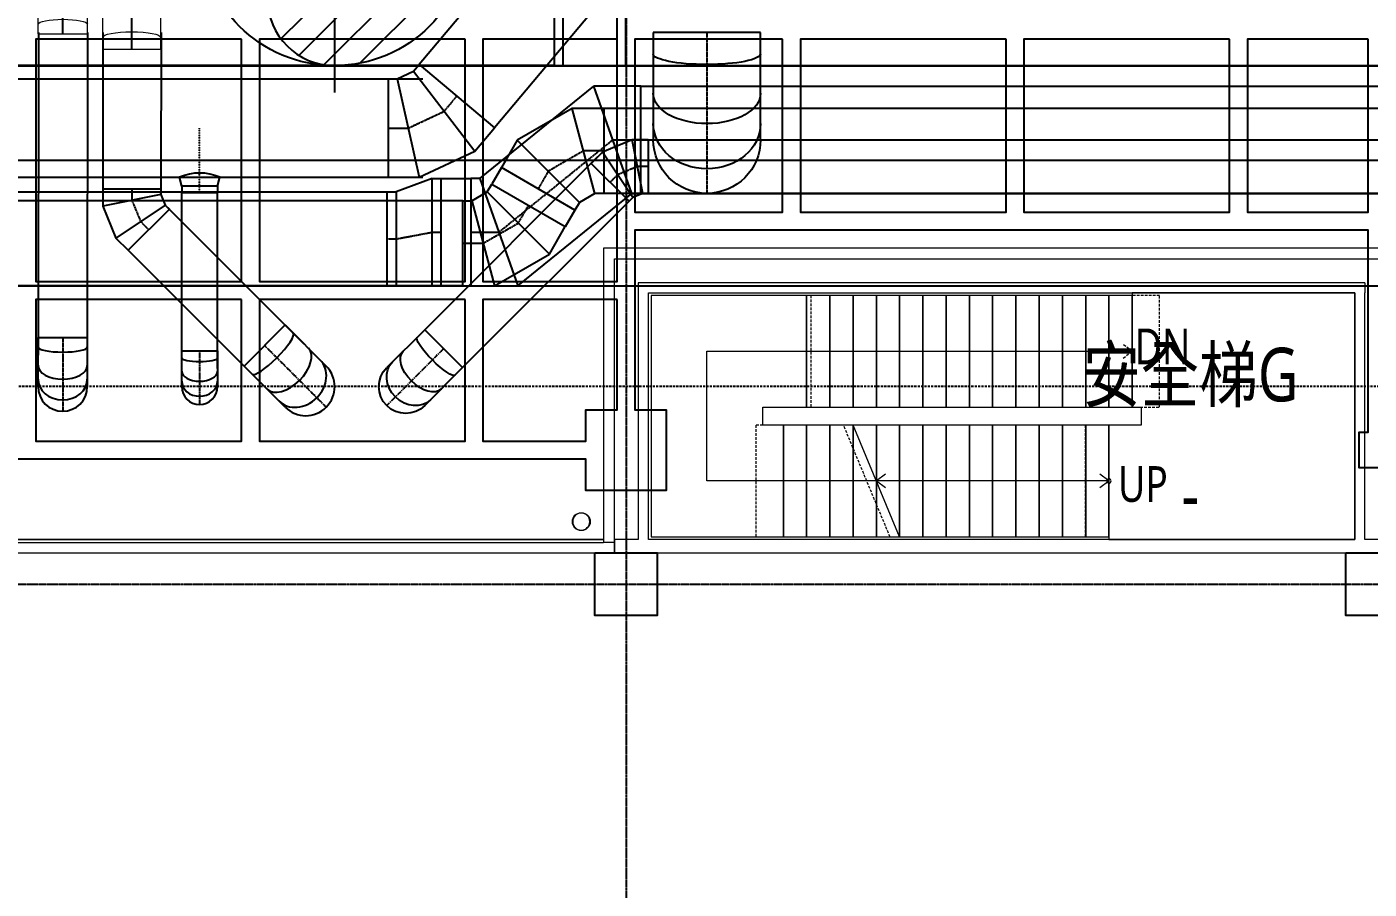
# Model space of a CAD drawing. Extents: x -3450 to 27857, y -1288 to 11880.
# Drawn here: x 6170 to 7671, y 8659 to 9623 of the extents above; entities that cross this region are included whole.
import ezdxf

# ---------------------------------------------------------------- set-up
doc = ezdxf.new("R2010")
doc.units = 0
for name, pattern in [('188K-SM-03-F20-MECH-EQ-Y2257103$0$CENTER', [2, 1.25, -0.25, 0.25, -0.25]), ('188K-SM-03-F20-MECH-EQ-Y2257103$0$CENTER2', [1.125, 0.75, -0.125, 0.125, -0.125]), ('188K-SM-03-F20-MECH-EQ-Y2257103$0$HIDDEN', [0.375, 0.25, -0.125]), ('X-S-FAB-L20$0$COL-CEN-LIN', [3.25, 2.5, -0.25, 0.25, -0.25]), ('X-S-FAB-L20$0$JJP_虛線(退縮線、投影線、地下室範圍、非屬本工程、圖面分區)', [0.45, 0.3, -0.15]), ('X-S-FAB-L20$0$虛線', [0.004233, 0.002117, -0.002117])]:
    doc.linetypes.add(name, pattern=pattern)
for name, color, linetype in [('188K-SM-03-F20-MECH-EQ-Y2257103$0$0-Block Center-Line', 1, '188K-SM-03-F20-MECH-EQ-Y2257103$0$CENTER'), ('188K-SM-03-F20-MECH-EQ-Y2257103$0$0-CF-AAS-AEX', 1, 'Continuous'), ('188K-SM-03-F20-MECH-EQ-Y2257103$0$0-CF-AAS-CVD', 140, 'Continuous'), ('188K-SM-03-F20-MECH-EQ-Y2257103$0$0-CF-AAS-GEX', 5, 'Continuous'), ('188K-SM-03-F20-MECH-EQ-Y2257103$0$0-CF-AAS-SEX', 3, 'Continuous'), ('188K-SM-03-F20-MECH-EQ-Y2257103$0$0-CF-AAS-VEX', 6, 'Continuous'), ('188K-SM-03-F20-MECH-EQ-Y2257103$0$Block Center-Line', 1, '188K-SM-03-F20-MECH-EQ-Y2257103$0$CENTER2'), ('X-S-FAB-L20$0$1_l20平面圖_1_A-OBJE-MEP', 8, 'Continuous'), ('X-S-FAB-L20$0$1_l20平面圖_1_A-STRS', 8, 'Continuous'), ('X-S-FAB-L20$0$1_l20平面圖_1_A-TEXT', 8, 'Continuous'), ('X-S-FAB-L20$0$1_l20平面圖_1_A-WALL-EX', 8, 'Continuous'), ('X-S-FAB-L20$0$1_l20平面圖_1_A-WALL-IN', 8, 'Continuous'), ('X-S-FAB-L20$0$1_l20平面圖_1_A-ZONE', 8, 'Continuous'), ('X-S-FAB-L20$0$1_l20平面圖_1_S-SLAB-SHOW', 8, 'Continuous'), ('X-S-FAB-L20$0$BLOCK', 8, 'Continuous'), ('X-S-FAB-L20$0$CCL', 8, 'X-S-FAB-L20$0$COL-CEN-LIN'), ('X-S-FAB-L20$0$COL-S', 8, 'Continuous'), ('X-S-FAB-L20$0$Steel Frame-188K', 8, 'Continuous')]:
    doc.layers.add(name, color=color, linetype=linetype)
doc.styles.add('188K-SM-03-F20-MECH-EQ-Y2257103$0$dim-txt', font='simplex.shx', dxfattribs={"width": 0.8})
doc.styles.add('X-S-FAB-L20$0$Standard', font='', dxfattribs={"width": 0.8})
doc.styles.get('X-S-FAB-L20$0$Standard').set_extended_font_data('Microsoft JhengHei')
doc.dimstyles.new('188K-SM-03-F20-MECH-EQ-Y2257103$0$80-DIM(mm)', dxfattribs={"dimscale": 80, "dimtxt": 0.25, "dimasz": 0.12, "dimexe": 0.01, "dimexo": 0.01, "dimgap": 0.05, "dimtad": 1, "dimdec": 0, "dimlfac": 10, "dimzin": 0, "dimdsep": 46, "dimtxsty": '188K-SM-03-F20-MECH-EQ-Y2257103$0$dim-txt', "dimcen": 2, "dimclrd": 220, "dimclre": 220, "dimclrt": 7, "dimadec": 0, "dimazin": 0, "dimtfac": 1, "dimtdec": 0, "dimtix": 1, "dimtmove": 2, "dimatfit": 3, "dimldrblk": '188K-SM-03-F20-MECH-EQ-Y2257103$0$_DOT', "dimfxl": 1.6, "dimtvp": 1, "dimtolj": 1, "dimtzin": 0, "dimarcsym": 0})

# ---------------------------------------------------------------- blocks, each defined once
blk = doc.blocks.new('X-S-FAB-L20$0$FAB2-L05')
at = {"layer": 'X-S-FAB-L20$0$CCL'}
for p, q in [((-19320, 11005), (-19320, 0)), ((-26880, 9720), (1210, 9720))]:
    blk.add_line(p, q, dxfattribs=at)
at = {"layer": 'X-S-FAB-L20$0$COL-S'}
for points in [[(-19355, 9755), (-19285, 9755), (-19285, 9685), (-19355, 9685)], [(-18515, 9755), (-18445, 9755), (-18445, 9685), (-18515, 9685)]]:
    blk.add_lwpolyline(points, close=True, dxfattribs=at)
blk = doc.blocks.new('X-S-FAB-L20$0$鋼棚_AAS')
at = {"layer": 'X-S-FAB-L20$0$Steel Frame-188K'}
blk.add_lwpolyline([(6745, 101.9), (5945, 106.8), (5945, 101.9), (5905, 101.9), (5105, 111.9), (5105, 101.9), (5065, 101.9), (5065, 141.9), (5075, 141.9), (5075, 368), (4255, 368), (4255, 166.9), (4290, 166.9), (4290, 76.9), (4200, 76.9), (4200, 111.9), (3450, 111.9)], dxfattribs=at)
for points in [[(3815, 581.5), (3585, 581.5), (3585, 310.3), (3815, 310.3)], [(4065, 581.5), (3835, 581.5), (3835, 310.3), (4065, 310.3)], [(4235, 581.5), (4085, 581.5), (4085, 310.3), (4235, 310.3)], [(4420, 581.5), (4255, 581.5), (4255, 388), (4420, 388)], [(4670, 581.5), (4440, 581.5), (4440, 388), (4670, 388)], [(4920, 581.5), (4690, 581.5), (4690, 388), (4920, 388)], [(5075, 581.5), (4940, 581.5), (4940, 388), (5075, 388)], [(3815, 290.3), (3585, 290.3), (3585, 131.9), (3815, 131.9)], [(4065, 290.3), (3835, 290.3), (3835, 131.9), (4065, 131.9)], [(4235, 290.3), (4085, 290.3), (4085, 131.9), (4200, 131.9), (4200, 166.9), (4235, 166.9)]]:
    blk.add_lwpolyline(points, close=True, dxfattribs=at)
blk = doc.blocks.new('X-S-FAB-L20')
at = {"layer": 'X-S-FAB-L20$0$1_l20平面圖_1_A-OBJE-MEP', "color": 8, "lineweight": 0, "ltscale": 10, "flags": 128}
blk.add_lwpolyline([(6799.5, 9070, 1), (6780.5, 9070, 1)], format="xyb", close=True, dxfattribs=at)
at = {"layer": 'X-S-FAB-L20$0$1_l20平面圖_1_A-OBJE-MEP', "color": 8, "lineweight": 0, "ltscale": 10}
blk.add_circle((6790, 9070), 10, dxfattribs=at)
at = {"layer": 'X-S-FAB-L20$0$1_l20平面圖_1_A-STRS', "color": 12, "lineweight": 0, "ltscale": 10}
for p, q in [((7042, 9323), (6868, 9323)), ((6868, 9323), (6868, 9053)), ((7042, 9323), (6868, 9323)), ((6868, 9323), (6868, 9053)), ((7406, 9323), (7042, 9323)), ((7042, 9323), (7042, 9198)), ((7042, 9323), (7042, 9198)), ((7042, 9198), (7042, 9323)), ((7068, 9323), (7042, 9323)), ((7042, 9323), (7042, 9198)), ((7068, 9323), (7068, 9198)), ((7068, 9198), (7068, 9323)), ((7068, 9323), (7068, 9198)), ((7094, 9323), (7068, 9323)), ((7094, 9323), (7094, 9198)), ((7094, 9198), (7094, 9323)), ((7094, 9323), (7094, 9198)), ((7120, 9323), (7094, 9323)), ((7120, 9323), (7120, 9198)), ((7120, 9198), (7120, 9323)), ((7120, 9323), (7120, 9198)), ((7146, 9323), (7120, 9323)), ((7146, 9323), (7146, 9198)), ((7146, 9198), (7146, 9323)), ((7146, 9323), (7146, 9198)), ((7172, 9323), (7146, 9323)), ((7172, 9323), (7172, 9198)), ((7172, 9198), (7172, 9323)), ((7172, 9323), (7172, 9198)), ((7198, 9323), (7172, 9323)), ((7198, 9323), (7198, 9198)), ((7198, 9198), (7198, 9323)), ((7198, 9323), (7198, 9198)), ((7224, 9323), (7198, 9323)), ((7224, 9323), (7224, 9198)), ((7224, 9198), (7224, 9323)), ((7224, 9323), (7224, 9198)), ((7250, 9323), (7224, 9323)), ((7250, 9323), (7250, 9198)), ((7250, 9198), (7250, 9323)), ((7250, 9323), (7250, 9198)), ((7276, 9323), (7250, 9323)), ((7276, 9323), (7276, 9198)), ((7276, 9198), (7276, 9323)), ((7276, 9323), (7276, 9198)), ((7302, 9323), (7276, 9323)), ((7302, 9323), (7302, 9198)), ((7302, 9198), (7302, 9323)), ((7302, 9323), (7302, 9198)), ((7328, 9323), (7302, 9323)), ((7328, 9323), (7328, 9198)), ((7328, 9198), (7328, 9323)), ((7328, 9323), (7328, 9198)), ((7354, 9323), (7328, 9323)), ((7354, 9323), (7354, 9198)), ((7354, 9198), (7354, 9323)), ((7354, 9323), (7354, 9198)), ((7380, 9323), (7354, 9323)), ((7380, 9323), (7380, 9198)), ((7380, 9198), (7380, 9323)), ((7380, 9323), (7380, 9198)), ((7406, 9323), (7380, 9323)), ((7406, 9323), (7406, 9198)), ((7406, 9198), (7406, 9323)), ((6993, 9178), (6993, 9198)), ((6993, 9198), (7042, 9198)), ((6993, 9198), (7042, 9198)), ((6993, 9178), (6993, 9198)), ((7042, 9198), (7406, 9198)), ((7042, 9198), (7068, 9198)), ((7068, 9198), (7094, 9198)), ((7094, 9198), (7120, 9198)), ((7120, 9198), (7146, 9198)), ((7146, 9198), (7172, 9198)), ((7172, 9198), (7198, 9198)), ((7198, 9198), (7224, 9198)), ((7224, 9198), (7250, 9198)), ((7250, 9198), (7276, 9198)), ((7276, 9198), (7302, 9198)), ((7302, 9198), (7328, 9198)), ((7328, 9198), (7354, 9198)), ((7354, 9198), (7380, 9198)), ((7380, 9198), (7406, 9198)), ((7016, 9178), (6993, 9178)), ((7016, 9178), (6993, 9178)), ((7380, 9178), (7016, 9178)), ((7016, 9053), (7016, 9178)), ((7016, 9053), (7016, 9178)), ((7016, 9053), (7016, 9178)), ((7042, 9178), (7016, 9178)), ((7016, 9178), (7016, 9053)), ((7016, 9053), (7016, 9178)), ((7042, 9053), (7042, 9178)), ((7068, 9178), (7042, 9178)), ((7042, 9178), (7042, 9053)), ((7042, 9053), (7042, 9178)), ((7068, 9053), (7068, 9178)), ((7094, 9178), (7068, 9178)), ((7068, 9178), (7068, 9053)), ((7068, 9053), (7068, 9178)), ((7094, 9053), (7094, 9178)), ((7120, 9178), (7094, 9178)), ((7094, 9178), (7094, 9053)), ((7094, 9053), (7094, 9178)), ((7380, 9178), (7094, 9178)), ((7120, 9178), (7094, 9178)), ((7146, 9053), (7094, 9178)), ((7120, 9053), (7120, 9178)), ((7146, 9178), (7120, 9178)), ((7120, 9178), (7120, 9053)), ((7120, 9053), (7120, 9178)), ((7120, 9115.5), (7120, 9178)), ((7146, 9178), (7120, 9178)), ((7120, 9178), (7120, 9115.5)), ((7120, 9115.5), (7120, 9178)), ((7146, 9053), (7146, 9178)), ((7172, 9178), (7146, 9178)), ((7146, 9178), (7146, 9053)), ((7146, 9053), (7146, 9178)), ((7146, 9053), (7146, 9178)), ((7172, 9178), (7146, 9178)), ((7146, 9178), (7146, 9053)), ((7146, 9053), (7146, 9178)), ((7172, 9053), (7172, 9178)), ((7198, 9178), (7172, 9178)), ((7172, 9178), (7172, 9053)), ((7172, 9053), (7172, 9178)), ((7172, 9053), (7172, 9178)), ((7198, 9178), (7172, 9178)), ((7172, 9178), (7172, 9053)), ((7172, 9053), (7172, 9178)), ((7198, 9053), (7198, 9178)), ((7224, 9178), (7198, 9178)), ((7198, 9178), (7198, 9053)), ((7198, 9053), (7198, 9178)), ((7198, 9053), (7198, 9178)), ((7224, 9178), (7198, 9178)), ((7198, 9178), (7198, 9053)), ((7198, 9053), (7198, 9178)), ((7224, 9053), (7224, 9178)), ((7250, 9178), (7224, 9178)), ((7224, 9178), (7224, 9053)), ((7224, 9053), (7224, 9178)), ((7224, 9053), (7224, 9178)), ((7250, 9178), (7224, 9178)), ((7224, 9178), (7224, 9053)), ((7224, 9053), (7224, 9178)), ((7250, 9053), (7250, 9178)), ((7276, 9178), (7250, 9178)), ((7250, 9178), (7250, 9053)), ((7250, 9053), (7250, 9178)), ((7250, 9053), (7250, 9178)), ((7276, 9178), (7250, 9178)), ((7250, 9178), (7250, 9053)), ((7250, 9053), (7250, 9178)), ((7276, 9053), (7276, 9178)), ((7302, 9178), (7276, 9178)), ((7276, 9178), (7276, 9053)), ((7276, 9053), (7276, 9178)), ((7276, 9053), (7276, 9178)), ((7302, 9178), (7276, 9178)), ((7276, 9178), (7276, 9053)), ((7276, 9053), (7276, 9178)), ((7302, 9053), (7302, 9178)), ((7328, 9178), (7302, 9178)), ((7302, 9178), (7302, 9053)), ((7302, 9053), (7302, 9178)), ((7302, 9053), (7302, 9178)), ((7328, 9178), (7302, 9178)), ((7302, 9178), (7302, 9053)), ((7302, 9053), (7302, 9178)), ((7328, 9053), (7328, 9178)), ((7354, 9178), (7328, 9178)), ((7328, 9178), (7328, 9053)), ((7328, 9053), (7328, 9178)), ((7328, 9053), (7328, 9178)), ((7354, 9178), (7328, 9178)), ((7328, 9178), (7328, 9053)), ((7328, 9053), (7328, 9178)), ((7354, 9053), (7354, 9178)), ((7380, 9178), (7354, 9178)), ((7354, 9178), (7354, 9053)), ((7354, 9053), (7354, 9178)), ((7354, 9053), (7354, 9178)), ((7380, 9178), (7354, 9178)), ((7354, 9178), (7354, 9053)), ((7354, 9053), (7354, 9178)), ((7380, 9053), (7380, 9178)), ((7380, 9053), (7380, 9178)), ((7380, 9053), (7380, 9178)), ((7380, 9053), (7380, 9178)), ((6868, 9053), (6985.3, 9053)), ((6868, 9053), (7016, 9053)), ((6985.3, 9053), (7016, 9053)), ((7016, 9053), (7380, 9053)), ((7016, 9053), (7042, 9053)), ((7042, 9053), (7068, 9053)), ((7068, 9053), (7094, 9053)), ((7094, 9053), (7120, 9053)), ((7120, 9053), (7146, 9053)), ((7146, 9053), (7172, 9053)), ((7146, 9053), (7380, 9053)), ((7146, 9053), (7172, 9053)), ((7172, 9053), (7198, 9053)), ((7172, 9053), (7198, 9053)), ((7198, 9053), (7224, 9053)), ((7198, 9053), (7224, 9053)), ((7224, 9053), (7250, 9053)), ((7224, 9053), (7250, 9053)), ((7250, 9053), (7276, 9053)), ((7250, 9053), (7276, 9053)), ((7276, 9053), (7302, 9053)), ((7276, 9053), (7302, 9053)), ((7302, 9053), (7328, 9053)), ((7302, 9053), (7328, 9053)), ((7328, 9053), (7354, 9053)), ((7328, 9053), (7354, 9053)), ((7354, 9053), (7380, 9053)), ((7354, 9053), (7380, 9053))]:
    blk.add_line(p, q, dxfattribs=at)
at = {"layer": 'X-S-FAB-L20$0$1_l20平面圖_1_A-STRS', "color": 12, "linetype": 'X-S-FAB-L20$0$虛線', "lineweight": 0, "ltscale": 10}
for p, q in [((7042, 9323), (6868, 9323)), ((6868, 9323), (6868, 9053)), ((7406, 9323), (7042, 9323)), ((6993, 9178), (6993, 9198)), ((6993, 9198), (7042, 9198)), ((7042, 9198), (7406, 9198)), ((7016, 9178), (6993, 9178)), ((7083.2, 9178), (7016, 9178)), ((6868, 9053), (6985.3, 9053)), ((6985.3, 9053), (7016, 9053)), ((7016, 9053), (7135.2, 9053))]:
    blk.add_line(p, q, dxfattribs=at)
at = {"layer": 'X-S-FAB-L20$0$1_l20平面圖_1_A-STRS', "color": 12, "linetype": 'X-S-FAB-L20$0$JJP_虛線(退縮線、投影線、地下室範圍、非屬本工程、圖面分區)', "lineweight": 0, "ltscale": 10}
for p, q in [((7042, 9323), (6868, 9323)), ((6868, 9323), (6868, 9053)), ((7042, 9323), (7042, 9198)), ((7042, 9323), (7042, 9198)), ((7042, 9198), (7042, 9323)), ((7068, 9323), (7042, 9323)), ((7042, 9323), (7042, 9198)), ((7046.7, 9323), (7046.7, 9198)), ((7046.7, 9323), (7046.7, 9198)), ((7068, 9323), (7068, 9198)), ((7068, 9198), (7068, 9323)), ((7068, 9323), (7068, 9198)), ((7094, 9323), (7068, 9323)), ((7094, 9323), (7094, 9198)), ((7094, 9198), (7094, 9323)), ((7094, 9323), (7094, 9198)), ((7120, 9323), (7094, 9323)), ((7120, 9323), (7120, 9198)), ((7120, 9198), (7120, 9323)), ((7120, 9323), (7120, 9198)), ((7146, 9323), (7120, 9323)), ((7146, 9323), (7146, 9198)), ((7146, 9198), (7146, 9323)), ((7146, 9323), (7146, 9198)), ((7172, 9323), (7146, 9323)), ((7172, 9323), (7172, 9198)), ((7172, 9198), (7172, 9323)), ((7172, 9323), (7172, 9198)), ((7198, 9323), (7172, 9323)), ((7198, 9323), (7198, 9198)), ((7198, 9198), (7198, 9323)), ((7198, 9323), (7198, 9198)), ((7224, 9323), (7198, 9323)), ((7224, 9323), (7224, 9198)), ((7224, 9198), (7224, 9323)), ((7224, 9323), (7224, 9198)), ((7250, 9323), (7224, 9323)), ((7250, 9323), (7250, 9198)), ((7250, 9198), (7250, 9323)), ((7250, 9323), (7250, 9198)), ((7276, 9323), (7250, 9323)), ((7276, 9323), (7276, 9198)), ((7276, 9198), (7276, 9323)), ((7276, 9323), (7276, 9198)), ((7302, 9323), (7276, 9323)), ((7302, 9323), (7302, 9198)), ((7302, 9198), (7302, 9323)), ((7302, 9323), (7302, 9198)), ((7328, 9323), (7302, 9323)), ((7328, 9323), (7328, 9198)), ((7328, 9198), (7328, 9323)), ((7328, 9323), (7328, 9198)), ((7354, 9323), (7328, 9323)), ((7354, 9323), (7354, 9198)), ((7354, 9198), (7354, 9323)), ((7354, 9323), (7354, 9198)), ((7380, 9323), (7354, 9323)), ((7380, 9323), (7380, 9198)), ((7380, 9198), (7380, 9323)), ((7380, 9323), (7380, 9198)), ((7406, 9323), (7380, 9323)), ((7436.7, 9323), (7406, 9323)), ((7436.7, 9323), (7406, 9323)), ((7406, 9323), (7406, 9198)), ((7406, 9198), (7406, 9323)), ((7436.7, 9198), (7436.7, 9323)), ((7436.7, 9198), (7436.7, 9323)), ((7406, 9260.5), (7396, 9268)), ((6930.5, 9115.5), (6930.5, 9260.5)), ((6930.5, 9260.5), (7042, 9260.5)), ((7042, 9260.5), (7380, 9260.5)), ((7380, 9260.5), (7406, 9260.5)), ((7396, 9253), (7406, 9260.5)), ((6993, 9198), (7042, 9198)), ((6993, 9178), (6993, 9198)), ((7042, 9198), (7068, 9198)), ((7068, 9198), (7094, 9198)), ((7094, 9198), (7120, 9198)), ((7120, 9198), (7146, 9198)), ((7146, 9198), (7172, 9198)), ((7172, 9198), (7198, 9198)), ((7198, 9198), (7224, 9198)), ((7224, 9198), (7250, 9198)), ((7250, 9198), (7276, 9198)), ((7276, 9198), (7302, 9198)), ((7302, 9198), (7328, 9198)), ((7328, 9198), (7354, 9198)), ((7354, 9198), (7380, 9198)), ((7380, 9198), (7406, 9198)), ((7406, 9198), (7436.7, 9198)), ((7406, 9198), (7436.7, 9198)), ((6993, 9178), (6985.3, 9178)), ((6985.3, 9178), (6985.3, 9053)), ((6993, 9178), (6985.3, 9178)), ((6985.3, 9178), (6985.3, 9053)), ((7016, 9178), (6993, 9178)), ((7016, 9053), (7016, 9178)), ((7016, 9053), (7016, 9178)), ((7016, 9053), (7016, 9178)), ((7042, 9178), (7016, 9178)), ((7016, 9178), (7016, 9053)), ((7016, 9053), (7016, 9178)), ((7042, 9053), (7042, 9178)), ((7068, 9178), (7042, 9178)), ((7042, 9178), (7042, 9053)), ((7042, 9053), (7042, 9178)), ((7068, 9053), (7068, 9178)), ((7083.2, 9178), (7068, 9178)), ((7068, 9178), (7068, 9053)), ((7068, 9053), (7068, 9178)), ((7135.2, 9053), (7083.2, 9178)), ((7353.6, 9178), (7353.6, 9053)), ((7353.6, 9178), (7353.6, 9053)), ((7094, 9053), (7094, 9152)), ((7094, 9152), (7094, 9053)), ((7094, 9053), (7094, 9152)), ((7016, 9115.5), (6930.5, 9115.5)), ((7109.2, 9115.5), (7016, 9115.5)), ((7120, 9053), (7120, 9089.5)), ((7120, 9089.5), (7120, 9053)), ((7120, 9053), (7120, 9089.5)), ((6868, 9053), (7016, 9053)), ((7016, 9053), (7042, 9053)), ((7042, 9053), (7068, 9053)), ((7068, 9053), (7094, 9053)), ((7094, 9053), (7120, 9053)), ((7120, 9053), (7135.2, 9053))]:
    blk.add_line(p, q, dxfattribs=at)
at = {"layer": 'X-S-FAB-L20$0$1_l20平面圖_1_A-STRS', "color": 8, "lineweight": 0, "ltscale": 10}
for p, q in [((6930.5, 9115.5), (6930.5, 9260.5)), ((6930.5, 9260.5), (7042, 9260.5)), ((7042, 9260.5), (7380, 9260.5)), ((7380, 9260.5), (7406, 9260.5)), ((7016, 9115.5), (6930.5, 9115.5)), ((7354, 9115.5), (7016, 9115.5)), ((7130, 9123), (7120, 9115.5)), ((7354, 9115.5), (7120, 9115.5)), ((7120, 9115.5), (7130, 9108)), ((7380, 9115.5), (7354, 9115.5)), ((7380, 9115.5), (7354, 9115.5)), ((7380, 9115.5), (7370, 9123)), ((7370, 9108), (7380, 9115.5))]:
    blk.add_line(p, q, dxfattribs=at)
at = {"layer": 'X-S-FAB-L20$0$1_l20平面圖_1_A-STRS', "color": 8, "lineweight": 0, "ltscale": 10, "flags": 128}
for points in [[(7406, 9263, 1), (7406, 9258, 1)], [(7380, 9118, 1), (7380, 9113, 1)]]:
    blk.add_lwpolyline(points, format="xyb", close=True, dxfattribs=at)
at = {"layer": 'X-S-FAB-L20$0$1_l20平面圖_1_A-WALL-EX', "color": 6, "lineweight": 0, "ltscale": 10}
for p, q in [((1800, 9046.5), (6815, 9046.5)), ((6827, 9046.5), (6815, 9046.5)), ((6827, 9046.5), (6815, 9046.5)), ((6827, 9035), (6827, 9046.5))]:
    blk.add_line(p, q, dxfattribs=at)
at = {"layer": 'X-S-FAB-L20$0$1_l20平面圖_1_A-WALL-EX', "color": 4, "lineweight": 0, "ltscale": 10}
blk.add_line((6815, 9035), (6827, 9035), dxfattribs=at)
blk.add_line((6815, 9035), (6827, 9035), dxfattribs=at)
at = {"layer": 'X-S-FAB-L20$0$1_l20平面圖_1_A-WALL-EX', "color": 6, "lineweight": 0, "ltscale": 10, "flags": 128}
for points in [[(6815, 9376), (6815, 9364)], [(7705, 9376), (6815, 9376)], [(6815, 9364), (6815, 9046.5)], [(6827, 9364), (7693, 9364)], [(6827, 9035), (6827, 9364)], [(6815, 9050), (1800, 9050)], [(6815, 9050), (6815, 9046.5)], [(6815, 9035), (6827, 9035)]]:
    blk.add_lwpolyline(points, dxfattribs=at)
at = {"layer": 'X-S-FAB-L20$0$1_l20平面圖_1_A-WALL-EX', "color": 12, "lineweight": 0, "ltscale": 10, "flags": 128}
blk.add_lwpolyline([(1800, 9050), (6815, 9050)], dxfattribs=at)
blk.add_lwpolyline([(1800, 9050), (6815, 9050)], dxfattribs=at)
at = {"layer": 'X-S-FAB-L20$0$1_l20平面圖_1_A-WALL-EX', "color": 4, "lineweight": 0, "ltscale": 10, "flags": 128}
blk.add_lwpolyline([(1796.5, 9035), (6815, 9035)], dxfattribs=at)
at = {"layer": 'X-S-FAB-L20$0$1_l20平面圖_1_A-WALL-IN', "color": 3, "lineweight": 0, "ltscale": 10, "flags": 128}
for points in [[(6853.7, 9337.2), (6853.7, 9325.9)], [(7666.3, 9337.2), (6853.7, 9337.2)], [(7666.3, 9337.2), (7666.3, 9325.9)], [(6853.7, 9325.9), (6853.7, 9050)], [(6865, 9325.9), (7655, 9325.9)], [(6865, 9050), (6865, 9325.9)], [(7655, 9325.9), (7655, 9050)], [(7666.3, 9050), (7666.3, 9325.9)], [(6853.7, 9050), (6827, 9050)], [(6827, 9050), (6827, 9035)], [(7655, 9050), (6865, 9050)], [(7693, 9050), (7666.3, 9050)], [(6875, 9035), (7645, 9035)]]:
    blk.add_lwpolyline(points, dxfattribs=at)
at = {"layer": 'X-S-FAB-L20$0$1_l20平面圖_1_S-SLAB-SHOW', "color": 15, "lineweight": 0, "ltscale": 10, "flags": 128}
blk.add_lwpolyline([(7655, 9050), (7655, 9326), (7406, 9326), (7406, 9198), (7416, 9198), (7416, 9178), (7380, 9178), (7380, 9050)], close=True, dxfattribs=at)
at = {"layer": 'X-S-FAB-L20$0$BLOCK'}
blk.add_blockref('X-S-FAB-L20$0$FAB2-L05', (26160, -720), dxfattribs=at)
at = {"layer": 'X-S-FAB-L20$0$Steel Frame-188K'}
blk.add_blockref('X-S-FAB-L20$0$鋼棚_AAS', (2595, 9028.1), dxfattribs=at)
at = {"layer": 'X-S-FAB-L20$0$1_l20平面圖_1_A-TEXT', "color": 6, "linetype": 'Continuous', "lineweight": 0, "char_height": 40, "attachment_point": 4, "style": 'X-S-FAB-L20$0$Standard'}
for s, insert in [('\\A1;{\\pql;\\fMicrosoft JhengHei|b0|i0|c136|p34;DN}', (7409, 9266)), ('\\A1;{\\pql;\\fMicrosoft JhengHei|b0|i0|c136|p34;UP}', (7390.2, 9111.8))]:
    blk.add_mtext(s, dxfattribs=dict(at, insert=insert))
at = {"layer": 'X-S-FAB-L20$0$1_l20平面圖_1_A-ZONE', "color": 59, "linetype": 'Continuous', "lineweight": 0, "char_height": 60, "attachment_point": 2, "style": 'X-S-FAB-L20$0$Standard'}
for s, insert in [('\\A1;{\\pqc;\\pt0;\\fMicrosoft JhengHei|b0|i0|c136|p34;安全梯G}', (7471, 9264.5)), ('\\A1;{\\pqc;\\pt0;\\fMicrosoft JhengHei|b0|i0|c136|p34;-}', (7471, 9130.3))]:
    blk.add_mtext(s, dxfattribs=dict(at, insert=insert))
blk = doc.blocks.new('*U650')
for p, q in [((0, -22.5), (0, 22.5)), ((0, 22.5), (45, 22.5)), ((45, -22.5), (0, -22.5))]:
    blk.add_line(p, q)
blk.add_arc((45, 0), 22.5, 270, 90)
for centre, ratio in [((9, 0), 0.198912), ((25.5, 0), 0.566454), ((38.1, 0), 0.847759)]:
    blk.add_ellipse(centre, major_axis=(0, 22.5), ratio=ratio, start_param=3.141593, end_param=6.283185)
at = {"layer": '188K-SM-03-F20-MECH-EQ-Y2257103$0$0-Block Center-Line'}
blk.add_line((0, 0), (67.5, 0), dxfattribs=at)
blk = doc.blocks.new('*U634')
for p, q in [((105, 27.5), (160, 27.5)), ((160, 27.5), (160, -27.5)), ((160, -27.5), (105, -27.5))]:
    blk.add_line(p, q)
blk.add_arc((105, 0), 27.5, 90.0267, 270.0267)
for centre, ratio in [((113.4, 0), 0.847759), ((128.8, 0), 0.566454), ((149.1, 0), 0.198912)]:
    blk.add_ellipse(centre, major_axis=(0, -27.5), ratio=ratio, start_param=3.141593, end_param=6.283185)
at = {"layer": '188K-SM-03-F20-MECH-EQ-Y2257103$0$0-Block Center-Line'}
blk.add_line((160, 0), (77.5, 0), dxfattribs=at)
blk = doc.blocks.new('*U687')
for p, q in [((95, 32.5), (160, 32.5)), ((160, 32.5), (160, -32.5)), ((160, -32.5), (95, -32.5))]:
    blk.add_line(p, q)
blk.add_arc((95, 0), 32.5, 90.0267, 270.0267)
for centre, ratio in [((104.9, 0), 0.847759), ((123.2, 0), 0.566454), ((147.1, 0), 0.198912)]:
    blk.add_ellipse(centre, major_axis=(0, -32.5), ratio=ratio, start_param=3.141593, end_param=6.283185)
at = {"layer": '188K-SM-03-F20-MECH-EQ-Y2257103$0$0-Block Center-Line'}
blk.add_line((160, 0), (62.5, 0), dxfattribs=at)
blk = doc.blocks.new('*U731')
for p, q in [((100, 30), (160, 30)), ((160, 30), (160, -30)), ((160, -30), (100, -30))]:
    blk.add_line(p, q)
blk.add_arc((100, 0), 30, 90.0267, 270.0267)
for centre, ratio in [((126, 0), 0.566454), ((148.1, 0), 0.198912), ((109.1, 0), 0.847759)]:
    blk.add_ellipse(centre, major_axis=(0, -30), ratio=ratio, start_param=3.141593, end_param=6.283185)
at = {"layer": '188K-SM-03-F20-MECH-EQ-Y2257103$0$0-Block Center-Line'}
blk.add_line((160, 0), (70, 0), dxfattribs=at)
blk = doc.blocks.new('*U688')
for p, q in [((-200, 175), (200, 175)), ((-200, 100), (-200, 175)), ((200, 100), (200, 175)), ((-200, 100), (-225, 0)), ((-200, 100), (200, 100)), ((200, 100), (225, 0))]:
    blk.add_line(p, q)
blk.add_arc((0, 502), 550, 245.8066, 294.1934)
at = {"layer": '188K-SM-03-F20-MECH-EQ-Y2257103$0$Block Center-Line'}
blk.add_line((0, 175), (0, -550), dxfattribs=at)
blk = doc.blocks.new('*U682')
h = blk.add_hatch()
h.set_pattern_fill('ANSI31', color=256, scale=8.571, style=0)
h.paths.add_polyline_path([(0, 0, 1), (0, 150, 0.414214), (-150, 0, 0.414214), (0, -150, -1)])
blk.add_circle((0, 0), 150)
for centre, start, end in [((0, 75), 270, 90), ((0, -75), 90, 270)]:
    blk.add_arc(centre, 75, start, end)
at = {"layer": '188K-SM-03-F20-MECH-EQ-Y2257103$0$Block Center-Line'}
for p, q in [((0, -180), (0, 180)), ((180, 0), (-180, 0))]:
    blk.add_line(p, q, dxfattribs=at)
blk = doc.blocks.new('*U676')
for p, q in [((10, 150), (0, 150)), ((0, 150), (0, -150)), ((10, -150), (10, 150)), ((10, 150), (70, 90)), ((80, 90), (70, 90)), ((70, 90), (70, -150)), ((80, -150), (80, 90)), ((0, -150), (80, -150))]:
    blk.add_line(p, q)
at = {"layer": '188K-SM-03-F20-MECH-EQ-Y2257103$0$Block Center-Line'}
blk.add_lwpolyline([(80, -30), (70, -30), (10, 0), (0, 0)], dxfattribs=at)
blk = doc.blocks.new('188K-SM-03-F20-MECH-EQ-Y2257103$0$SEX')
at = {"layer": '188K-SM-03-F20-MECH-EQ-Y2257103$0$0-CF-AAS-SEX'}
for p, q in [((4074.8, 685), (3276.5, 685)), ((4154.8, 625), (9223.7, 625)), ((4074.8, 385), (3276.5, 385)), ((4154.8, 385), (9223.7, 385))]:
    blk.add_line(p, q, dxfattribs=at)
at = {"layer": '188K-SM-03-F20-MECH-EQ-Y2257103$0$0-CF-AAS-SEX', "rotation": 180}
blk.add_blockref('*U682', (3829, 535), dxfattribs=at)
at = {"layer": '188K-SM-03-F20-MECH-EQ-Y2257103$0$0-CF-AAS-SEX'}
blk.add_blockref('*U676', (4074.8, 535), dxfattribs=at)
blk = doc.blocks.new('*U620')
for p, q in [((-25.9, 96.7), (0.4, 118.8)), ((71.1, 34.6), (0.4, 118.8)), ((-55, 34.4), (-25.9, 96.7)), ((63.5, 28.1), (-25.9, 96.7)), ((-55, 0), (-55, 34.4)), ((55, 10), (-55, 34.4)), ((63.5, 28.1), (71.1, 34.6)), ((55, 10), (63.5, 28.1)), ((-55, 0), (55, 0)), ((55, 0), (55, 10))]:
    blk.add_line(p, q)
at = {"layer": '188K-SM-03-F20-MECH-EQ-Y2257103$0$Block Center-Line'}
blk.add_lwpolyline([(0, 0), (0, 22.2), (18.8, 62.4), (35.8, 76.7)], dxfattribs=at)
blk = doc.blocks.new('188K-SM-03-F20-MECH-EQ-Y2257103$0$VEX')
at = {"layer": '188K-SM-03-F20-MECH-EQ-Y2257103$0$0-CF-AAS-VEX'}
for p, q in [((4121.68, 604.83, 0), (4013.78, 476.24, 0)), ((4205.95, 534.12, 0), (4098.05, 405.53, 0)), ((-13.37, 459.84, 0), (4017.71, 460.13, 0)), ((-13.36, 349.84, 0), (4017.72, 350.13, 0))]:
    blk.add_line(p, q, dxfattribs=at)
at = {"layer": '188K-SM-03-F20-MECH-EQ-Y2257103$0$0-CF-AAS-VEX', "xscale": -1, "rotation": 270}
blk.add_blockref('*U620', (3979.23, 405.13, 0), dxfattribs=at)
blk = doc.blocks.new('*U712')
for p, q in [((40, 60), (160, 60)), ((160, 60), (160, -60)), ((160, -60), (40, -60))]:
    blk.add_line(p, q)
blk.add_arc((40, 0), 60, 90.0267, 270.0267)
for centre, ratio in [((58.3, 0), 0.847759), ((92, 0), 0.566454), ((136.1, 0), 0.198912)]:
    blk.add_ellipse(centre, major_axis=(0, -60), ratio=ratio, start_param=3.141593, end_param=6.283185)
at = {"layer": '188K-SM-03-F20-MECH-EQ-Y2257103$0$0-Block Center-Line'}
blk.add_line((160, 0), (-20, 0), dxfattribs=at)
blk = doc.blocks.new('*U713')
for p, q in [((10, 60), (0, 60)), ((0, 60), (0, -60)), ((10, -60), (10, 60)), ((10, 60), (50, 45)), ((60, 45), (50, 45)), ((50, 45), (50, -60)), ((60, -60), (60, 45)), ((0, -60), (60, -60))]:
    blk.add_line(p, q)
at = {"layer": '188K-SM-03-F20-MECH-EQ-Y2257103$0$Block Center-Line'}
blk.add_lwpolyline([(60, -7.5), (50, -7.5), (10, 0), (0, 0)], dxfattribs=at)
blk = doc.blocks.new('*U619')
for p, q in [((-43.4, 190), (-163.4, 190)), ((-163.4, 190), (-163.4, 137.5)), ((-43.4, 180), (-43.4, 190)), ((-43.4, 180), (-163.4, 137.5)), ((-43.4, 180), (60, 52.5)), ((-163.4, 137.5), (-60, 10)), ((-60, 10), (60, 52.5)), ((60, 0), (60, 52.5)), ((-60, 10), (-60, 0)), ((-60, 0), (60, 0))]:
    blk.add_line(p, q)
at = {"layer": '188K-SM-03-F20-MECH-EQ-Y2257103$0$Block Center-Line'}
for p, q in [((-103.4, 190), (-103.4, 158.7)), ((-103.4, 158.7), (0, 31.3)), ((0, 31.3), (0, 0))]:
    blk.add_line(p, q, dxfattribs=at)
blk = doc.blocks.new('188K-SM-03-F20-MECH-EQ-Y2257103$0$AEX')
at = {"layer": '188K-SM-03-F20-MECH-EQ-Y2257103$0$0-CF-AAS-AEX'}
for p, q in [((4171.5, 362.1), (5077.9, 362.1)), ((3948.1, 258.7), (3981.5, 258.7)), ((2.4, 243.7), (3888.1, 243.7)), ((4171.5, 242.1), (5077.9, 242.1)), ((2.4, 138.7), (3888.1, 138.7)), ((3948.1, 138.7), (3981.5, 138.7))]:
    blk.add_line(p, q, dxfattribs=at)
at = {"layer": '188K-SM-03-F20-MECH-EQ-Y2257103$0$0-CF-AAS-AEX', "xscale": -1, "rotation": 270.0267300115055}
blk.add_blockref('*U712', (4245.5, 262.1), dxfattribs=at)
at = {"layer": '188K-SM-03-F20-MECH-EQ-Y2257103$0$0-CF-AAS-AEX', "rotation": 90.00000000000001}
blk.add_blockref('*U619', (4171.5, 302.1), dxfattribs=at)
at = {"layer": '188K-SM-03-F20-MECH-EQ-Y2257103$0$0-CF-AAS-AEX', "xscale": -1}
blk.add_blockref('*U713', (3948.1, 198.7), dxfattribs=at)
blk = doc.blocks.new('*U615')
for p, q in [((-12, 96.9), (18.7, 114.6)), ((66.2, 32.3), (18.7, 114.6)), ((-47.5, 35.5), (-12, 96.9)), ((57.5, 27.3), (-12, 96.9)), ((-47.5, 0), (-47.5, 35.5)), ((47.5, 10), (-47.5, 35.5)), ((57.5, 27.3), (66.2, 32.3)), ((47.5, 10), (57.5, 27.3)), ((-47.5, 0), (47.5, 0)), ((47.5, 0), (47.5, 10))]:
    blk.add_line(p, q)
at = {"layer": '188K-SM-03-F20-MECH-EQ-Y2257103$0$Block Center-Line'}
blk.add_lwpolyline([(0, 0), (0, 22.7), (22.7, 62.1), (42.4, 73.5)], dxfattribs=at)
blk = doc.blocks.new('*U616')
for p, q in [((-12, 96.9), (18.7, 114.6)), ((66.2, 32.3), (18.7, 114.6)), ((-47.5, 35.5), (-12, 96.9)), ((57.5, 27.3), (-12, 96.9)), ((-47.5, 0), (-47.5, 35.5)), ((47.5, 10), (-47.5, 35.5)), ((57.5, 27.3), (66.2, 32.3)), ((47.5, 10), (57.5, 27.3)), ((-47.5, 0), (47.5, 0)), ((47.5, 0), (47.5, 10))]:
    blk.add_line(p, q)
at = {"layer": '188K-SM-03-F20-MECH-EQ-Y2257103$0$Block Center-Line'}
blk.add_lwpolyline([(0, 0), (0, 22.7), (22.7, 62.1), (42.4, 73.5)], dxfattribs=at)
blk = doc.blocks.new('188K-SM-03-F20-MECH-EQ-Y2257103$0$GEX')
at = {"layer": '188K-SM-03-F20-MECH-EQ-Y2257103$0$0-CF-AAS-GEX'}
for p, q in [((5100, 427.1), (4220, 427.1)), ((4105.6, 361), (4094.9, 342.5)), ((5100, 332.1), (4220, 332.1)), ((4062.5, 323.7, 0), (19.4, 323.8, 0)), ((4187.8, 313.3), (4177.1, 294.8)), ((4062.5, 228.7, 0), (19.4, 228.8, 0))]:
    blk.add_line(p, q, dxfattribs=at)
at = {"layer": '188K-SM-03-F20-MECH-EQ-Y2257103$0$0-CF-AAS-GEX', "xscale": -1}
for name, p, rotation in [('*U615', (4220.2, 379.6), 90), ('*U616', (4062.5, 276.3, 0), 270)]:
    blk.add_blockref(name, p, dxfattribs=dict(at, rotation=rotation))
blk = doc.blocks.new('*D1135')
at = {"color": 220, "lineweight": -2, "ltscale": 2, "transparency": 16777216}
for p, q in [((9072.6, 9820), (9044.4, 9820)), ((9045.2, 9810.4), (9045.2, 9589.5)), ((0.7, 9579.9), (9046, 9579.9))]:
    blk.add_line(p, q, dxfattribs=at)
at = {"color": 220, "ltscale": 2, "transparency": 16777216}
for points in [[(9043.6, 9810.4), (9046.8, 9810.4), (9045.2, 9820)], [(9043.6, 9589.5), (9046.8, 9589.5), (9045.2, 9579.9)]]:
    blk.add_solid(points, dxfattribs=at)
at = {"layer": 'DefPoints', "color": 0, "ltscale": 2, "transparency": 16777216}
for p in [(9073.4, 9820), (-0.1, 9579.9), (9045.2, 9579.9)]:
    blk.add_point(p, dxfattribs=at)
at = {"color": 7, "ltscale": 2, "transparency": 16777216, "insert": (9031.2, 9700), "char_height": 20, "attachment_point": 5, "rotation": 90, "style": '188K-SM-03-F20-MECH-EQ-Y2257103$0$dim-txt'}
blk.add_mtext('\\A1;2401', dxfattribs=at)
blk = doc.blocks.new('188K-SM-03-F20-MECH-EQ-Y2257103$0$_DOT')
at = {"color": 0, "linetype": 'ByBlock'}
blk.add_line((-0.5, 0), (-1, 0), dxfattribs=at)
at = {"color": 0, "linetype": 'ByBlock', "const_width": 0.5}
blk.add_lwpolyline([(-0.25, 0, 1), (0.25, 0, 1)], format="xyb", close=True, dxfattribs=at)
blk = doc.blocks.new('*D1138')
at = {"color": 220, "lineweight": -2, "ltscale": 2, "transparency": 16777216}
for p, q in [((9187, 9473.8), (13.2, 9473.8)), ((14, 9464.2), (14, 9343.3)), ((0.7, 9333.7), (14.8, 9333.7))]:
    blk.add_line(p, q, dxfattribs=at)
at = {"color": 220, "ltscale": 2, "transparency": 16777216}
for points in [[(12.4, 9464.2), (15.6, 9464.2), (14, 9473.8)], [(12.4, 9343.3), (15.6, 9343.3), (14, 9333.7)]]:
    blk.add_solid(points, dxfattribs=at)
at = {"layer": 'DefPoints', "color": 0, "ltscale": 2, "transparency": 16777216}
for p in [(9187.8, 9473.8, 0), (-0.1, 9333.7, 0), (14, 9333.7)]:
    blk.add_point(p, dxfattribs=at)
at = {"color": 7, "ltscale": 2, "transparency": 16777216, "insert": (0, 9403.7), "char_height": 20, "attachment_point": 5, "rotation": 90, "style": '188K-SM-03-F20-MECH-EQ-Y2257103$0$dim-txt'}
blk.add_mtext('\\A1;1401', dxfattribs=at)
blk = doc.blocks.new('*D1137')
at = {"color": 220, "lineweight": -2, "ltscale": 2, "transparency": 16777216}
for p, q in [((9141.9, 9438.8), (9107.9, 9438.8)), ((9108.7, 9429.2), (9108.7, 9343.3)), ((0.7, 9333.7), (9109.5, 9333.7))]:
    blk.add_line(p, q, dxfattribs=at)
at = {"color": 220, "ltscale": 2, "transparency": 16777216}
for points in [[(9107.1, 9429.2), (9110.3, 9429.2), (9108.7, 9438.8)], [(9107.1, 9343.3), (9110.3, 9343.3), (9108.7, 9333.7)]]:
    blk.add_solid(points, dxfattribs=at)
at = {"layer": 'DefPoints', "color": 0, "ltscale": 2, "transparency": 16777216}
for p in [(9142.7, 9438.8, 0), (-0.1, 9333.7, 0), (9108.7, 9333.7)]:
    blk.add_point(p, dxfattribs=at)
at = {"color": 7, "ltscale": 2, "transparency": 16777216, "insert": (9094.7, 9386.2), "char_height": 20, "attachment_point": 5, "rotation": 90, "style": '188K-SM-03-F20-MECH-EQ-Y2257103$0$dim-txt'}
blk.add_mtext('\\A1;1051', dxfattribs=at)
blk = doc.blocks.new('*U628')
at = {"color": 0, "linetype": 'Continuous', "lineweight": 0}
for p, q in [((21.5, 27.5), (19.4, 27.5)), ((92.8, 27.5), (21.5, 27.5)), ((92.8, -27.5), (92.8, 27.5)), ((21.5, -27.5), (19.4, -27.5)), ((92.8, -27.5), (21.5, -27.5))]:
    blk.add_line(p, q, dxfattribs=at)
at = {"color": 0, "linetype": 'Continuous', "lineweight": 0, "extrusion": (1.14319e-17, 2.30683e-16, -1)}
blk.add_ellipse((0, 0), major_axis=(-25.4, -25.4), ratio=0.414214, start_param=1.178097, end_param=2.748894, dxfattribs=at)
at = {"color": 0, "linetype": 'Continuous', "lineweight": 0, "extrusion": (6.7124e-32, 2.19251e-16, -1)}
for centre, ratio, end_param in [((21.5, 0), 0.707107, 6.283185), ((21.5, 0), 0.707107, 6.283185), ((53.9, 0), 0.707107, 6.283185), ((61.7, 0), 0.566454, 6.283185), ((81.9, 0), 0.198912, 6.283185), ((53.9, 0), 0.707107, 4.712389)]:
    blk.add_ellipse(centre, major_axis=(0, 27.5), ratio=ratio, start_param=3.141593, end_param=end_param, dxfattribs=at)
at = {"color": 0, "linetype": 'Continuous', "lineweight": 0, "extrusion": (-1.14319e-17, 2.30683e-16, -1)}
blk.add_ellipse((0, 0), major_axis=(-25.4, 25.4), ratio=0.414214, start_param=3.534292, end_param=5.105088, dxfattribs=at)
at = {"layer": '188K-SM-03-F20-MECH-EQ-Y2257103$0$Block Center-Line'}
blk.add_line((92.8, 0), (0, 0), dxfattribs=at)
blk = doc.blocks.new('*U604')
at = {"color": 0, "linetype": 'Continuous', "lineweight": 0}
for p, q in [((25.4, 32.5), (23, 32.5)), ((109.7, 32.5), (25.4, 32.5)), ((109.7, -32.5), (109.7, 32.5)), ((25.4, -32.5), (23, -32.5)), ((109.7, -32.5), (25.4, -32.5))]:
    blk.add_line(p, q, dxfattribs=at)
at = {"color": 0, "linetype": 'Continuous', "lineweight": 0, "extrusion": (1.14319e-17, 2.30683e-16, -1)}
blk.add_ellipse((0, 0), major_axis=(-30, -30), ratio=0.414214, start_param=1.178097, end_param=2.748894, dxfattribs=at)
at = {"color": 0, "linetype": 'Continuous', "lineweight": 0, "extrusion": (6.7124e-32, 2.19251e-16, -1)}
for centre, ratio, end_param in [((25.4, 0), 0.707107, 6.283185), ((25.4, 0), 0.707107, 6.283185), ((63.7, 0), 0.707107, 6.283185), ((72.9, 0), 0.566454, 6.283185), ((96.8, 0), 0.198912, 6.283185), ((63.7, 0), 0.707107, 4.712389)]:
    blk.add_ellipse(centre, major_axis=(0, 32.5), ratio=ratio, start_param=3.141593, end_param=end_param, dxfattribs=at)
at = {"color": 0, "linetype": 'Continuous', "lineweight": 0, "extrusion": (-1.14319e-17, 2.30683e-16, -1)}
blk.add_ellipse((0, 0), major_axis=(-30, 30), ratio=0.414214, start_param=3.534292, end_param=5.105088, dxfattribs=at)
at = {"layer": '188K-SM-03-F20-MECH-EQ-Y2257103$0$Block Center-Line'}
blk.add_line((109.7, 0), (0, 0), dxfattribs=at)
blk = doc.blocks.new('*U629')
for p, q in [((-42, 23), (3.9, 68.9)), ((-37.4, 18.4), (17.7, 55.2)), ((-32.5, 6.5), (32.5, 19.4)), ((32.5, 0), (-32.5, 0))]:
    blk.add_line(p, q)
for points in [[(32.5, 0), (32.5, 19.4), (17.7, 55.2), (3.9, 68.9)], [(-32.5, 0), (-32.5, 6.5), (-37.4, 18.4), (-42, 23)]]:
    blk.add_lwpolyline(points)
at = {"layer": '188K-SM-03-F20-MECH-EQ-Y2257103$0$Block Center-Line'}
blk.add_lwpolyline([(0, 0), (0, 12.9), (-9.9, 36.8), (-19, 46)], dxfattribs=at)
blk = doc.blocks.new('*U630')
for p, q in [((-38.8, 21.2), (3.6, 63.6)), ((-34.6, 17), (16.3, 51)), ((-30, 6), (30, 17.9)), ((30, 0), (-30, 0))]:
    blk.add_line(p, q)
for points in [[(30, 0), (30, 17.9), (16.3, 51), (3.6, 63.6)], [(-30, 0), (-30, 6), (-34.6, 17), (-38.8, 21.2)]]:
    blk.add_lwpolyline(points)
at = {"layer": '188K-SM-03-F20-MECH-EQ-Y2257103$0$Block Center-Line'}
blk.add_lwpolyline([(0, 0), (0, 11.9), (-9.1, 34), (-17.6, 42.4)], dxfattribs=at)
blk = doc.blocks.new('188K-SM-03-F20-MECH-EQ-Y2257103')
at = {"color": 2, "linetype": '188K-SM-03-F20-MECH-EQ-Y2257103$0$HIDDEN', "ltscale": 10}
blk.add_line((25119.888, 9221), (2597.07, 9221), dxfattribs=at)
at = {"layer": '188K-SM-03-F20-MECH-EQ-Y2257103$0$0-CF-AAS-CVD'}
for p, q in [((6849.999, 9497.091), (7901.909, 9497.091)), ((6614.894, 9284.639), (6808.63, 9478.376)), ((6657.32, 9242.213), (6851.057, 9435.949)), ((6849.999, 9437.091), (7901.909, 9437.091))]:
    blk.add_line(p, q, dxfattribs=at)
at = {"layer": '188K-SM-03-F20-MECH-EQ-Y2257103$0$0-CF-AAS-SEX'}
for p, q in [((6182.989, 9617.124), (6182.577, 9256.274)), ((6237.989, 9617.061), (6237.577, 9256.211)), ((6255.065, 9617.13), (6254.861, 9442.407)), ((6320.065, 9617.055), (6319.861, 9442.331)), ((6324.857, 9423.911), (6479.829, 9268.939)), ((6278.896, 9377.949), (6433.867, 9222.977))]:
    blk.add_line(p, q, dxfattribs=at)
at = {"layer": '188K-SM-03-F20-MECH-EQ-Y2257103$0$0-CF-AAS-VEX'}
for p, q in [((6343.194, 9241.242, -0.007), (6343.187, 9437.609, -0.007)), ((6383.194, 9241.243, -0.007), (6383.187, 9437.611, -0.007))]:
    blk.add_line(p, q, dxfattribs=at)
at = {"color": 1}
for name, p in [('188K-SM-03-F20-MECH-EQ-Y2257103$0$VEX', (2595, 9105)), ('188K-SM-03-F20-MECH-EQ-Y2257103$0$SEX', (2685, 9195)), ('188K-SM-03-F20-MECH-EQ-Y2257103$0$AEX', (2685, 9195)), ('188K-SM-03-F20-MECH-EQ-Y2257103$0$GEX', (2595, 9105))]:
    blk.add_blockref(name, p, dxfattribs=at)
at = {"layer": '188K-SM-03-F20-MECH-EQ-Y2257103$0$0-CF-AAS-CVD', "rotation": 89.99999999999999}
blk.add_blockref('*U630', (6864.631, 9467.097), dxfattribs=at)
at = {"layer": '188K-SM-03-F20-MECH-EQ-Y2257103$0$0-CF-AAS-CVD', "xscale": -1, "rotation": 225.0267300115055}
blk.add_blockref('*U731', (6522.997, 9150.263), dxfattribs=at)
at = {"layer": '188K-SM-03-F20-MECH-EQ-Y2257103$0$0-CF-AAS-SEX'}
for name, p, rotation in [('*U628', (6210.248, 9708.226, 0), 270), ('*U604', (6287.324, 9708.226, 0), 270), ('*U629', (6287.361, 9442.369), 180), ('*U687', (6548.954, 9153.8), 134.9732699884945), ('*U634', (6210.04, 9116), 89.97326998849451)]:
    blk.add_blockref(name, p, dxfattribs=dict(at, rotation=rotation))
at = {"layer": '188K-SM-03-F20-MECH-EQ-Y2257103$0$0-CF-AAS-VEX'}
for name, p, xscale, yscale, zscale, rotation in [('*U688', (6363.187, 9455.11, -0.004), 0.1, 0.1, 0.1, 180), ('*U650', (6363.194, 9261, -0.004), 0.8888888888888902, 0.8888888888888902, 0.8888888888888902, 270)]:
    blk.add_blockref(name, p, dxfattribs=dict(at, xscale=xscale, yscale=yscale, zscale=zscale, rotation=rotation))
at = {"color": 1, "ltscale": 2}
for base, p1, p2, picture, middle in [((9045.235, 9579.91), (9073.436, 9820.016), (-0.112, 9579.91), '*D1135', (9031.235, 9699.963)), ((14.05, 9333.701), (9187.813, 9473.78, -0.004), (-0.08, 9333.701, -0.004), '*D1138', (0.05, 9403.74)), ((9108.699, 9333.701), (9142.737, 9438.77, -0.004), (-0.08, 9333.701, -0.004), '*D1137', (9094.699, 9386.235))]:
    dim = blk.add_linear_dim(base=base, p1=p1, p2=p2, angle=90, dimstyle='188K-SM-03-F20-MECH-EQ-Y2257103$0$80-DIM(mm)', dxfattribs=at)
    dim.commit()
    dim.dimension.update_dxf_attribs({"geometry": picture, "text_midpoint": middle})

msp = doc.modelspace()

# ---------------------------------------------------------------- block references
for name in ['X-S-FAB-L20', '188K-SM-03-F20-MECH-EQ-Y2257103']:
    msp.add_blockref(name, (0, 0))

doc.saveas('drawing.dxf')
